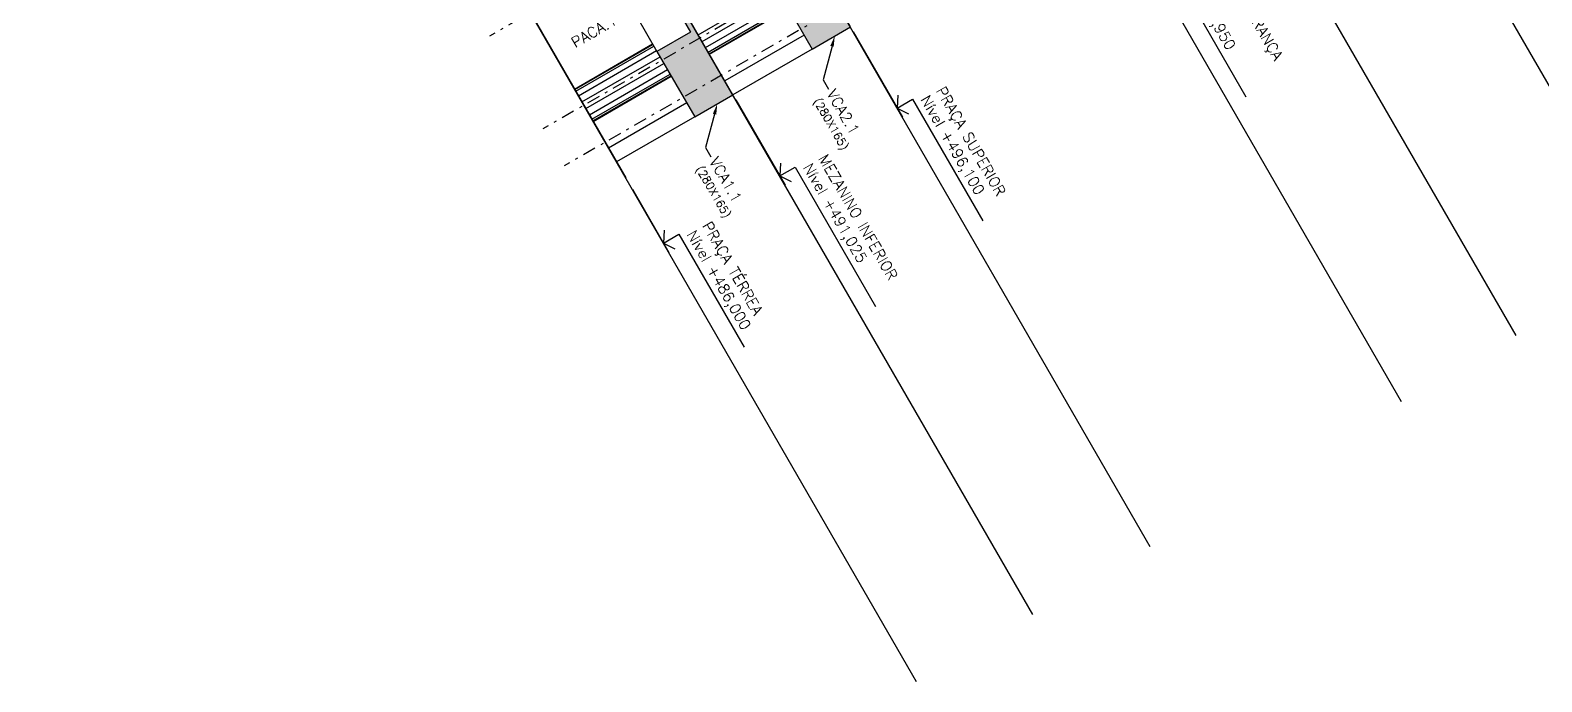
# Model space of a CAD drawing. Header units: metres. Extents: x 661733 to 661987, y 8168511 to 8168781.
# Drawn here: x 661733.5 to 661790, y 8168669.6 to 8168694 of the extents above; entities that cross this region are included whole.
import ezdxf
from ezdxf import colors
from ezdxf.entities.mleader import LeaderData, LeaderLine
from ezdxf.math import Vec2, Vec3

# ---------------------------------------------------------------- set-up
doc = ezdxf.new("R2010")
doc.units = ezdxf.units.M
doc.header["$MEASUREMENT"] = 0
doc.linetypes.add('SPX-CAMPANARIO$0$DASHDOT2', pattern=[0.5, 0.25, -0.125, 0, -0.125])
doc.layers.get('0').update_dxf_attribs({"linetype": 'CONTINUOUS'})
doc.layers.get('Defpoints').update_dxf_attribs({"linetype": 'CONTINUOUS'})
for name, color, linetype in [('SPX-CAMPANARIO$0$SP0Me1', 9, 'SPX-CAMPANARIO$0$DASHDOT2'), ('SPX-CAMPANARIO$0$SP1CRT1', 3, 'CONTINUOUS'), ('SPX-CAMPANARIO$0$SP1VST1', 2, 'CONTINUOUS'), ('SPX-CAMPANARIO$0$SP1VST4', 9, 'CONTINUOUS'), ('SPX-CAMPANARIO$0$SP3HT2', 254, 'CONTINUOUS'), ('SPX-CAMPANARIO$0$SP4TN1', 5, 'CONTINUOUS'), ('SPX-CAMPANARIO$0$SP4TXT2', 2, 'CONTINUOUS')]:
    doc.layers.add(name, color=color, linetype=linetype)
doc.styles.add('SPX-CAMPANARIO$0$SP_T-Geral', font='romans.shx')

# ---------------------------------------------------------------- blocks, each defined once
blk = doc.blocks.new('SPX-CAMPANARIO')
at = {"layer": 'SPX-CAMPANARIO$0$SP3HT2'}
h = blk.add_hatch(color=256, dxfattribs=at)
h.dxf.hatch_style = 1
h.paths.add_polyline_path([(661752.5129, 8168714.3307), (661752.3397, 8168714.2307), (661752.6147, 8168713.7543), (661751.359, 8168713.0293), (661752.7715, 8168710.5828), (661754.0272, 8168711.3078), (661756.7719, 8168706.5539), (661755.6461, 8168705.9039), (661755.8211, 8168705.6008), (661756.9469, 8168706.2508), (661759.6719, 8168701.531), (661758.5461, 8168700.881), (661758.7211, 8168700.5779), (661759.8469, 8168701.2279), (661762.5916, 8168696.474), (661761.3358, 8168695.749), (661762.7483, 8168693.3024), (661764.1773, 8168694.1274)])
h = blk.add_hatch(color=256, dxfattribs=at)
h.dxf.hatch_style = 1
h.paths.add_polyline_path([(661748.1179, 8168711.7932), (661747.9447, 8168711.6932), (661748.2197, 8168711.2168), (661746.9639, 8168710.4918), (661748.3764, 8168708.0453), (661749.6322, 8168708.7703), (661752.3768, 8168704.0164), (661751.251, 8168703.3664), (661751.426, 8168703.0633), (661752.5518, 8168703.7133), (661755.2768, 8168698.9935), (661754.151, 8168698.3435), (661754.326, 8168698.0404), (661755.4518, 8168698.6904), (661758.1965, 8168693.9365), (661756.9408, 8168693.2115), (661758.3533, 8168690.7649), (661759.7822, 8168691.5899)])
at = {"layer": 'Defpoints', "color": 4}
for p, q in [((661794.0654, 8168685.4597), (661760.8998, 8168742.9041)), ((661789.0858, 8168682.5847), (661755.9202, 8168740.0291)), ((661784.7989, 8168680.1097), (661751.6334, 8168737.5541)), ((661775.4026, 8168674.6847), (661742.237, 8168732.1291)), ((661771.0075, 8168672.1472), (661737.8419, 8168729.5916)), ((661766.6557, 8168669.6347), (661733.4901, 8168727.0791))]:
    blk.add_line(p, q, dxfattribs=at)
at = {"layer": 'SPX-CAMPANARIO$0$SP0Me1', "ltscale": 2}
for p, q in [((661869.9473, 8168762.6416), (661750.6697, 8168693.7767)), ((661871.9473, 8168759.1775), (661752.6697, 8168690.3126)), ((661872.7473, 8168757.7918), (661753.4697, 8168688.9269))]:
    blk.add_line(p, q, dxfattribs=at)
at = {"layer": 'SPX-CAMPANARIO$0$SP1CRT1'}
for points in [[(661752.5129, 8168714.3307), (661752.3397, 8168714.2307), (661752.6147, 8168713.7543), (661751.359, 8168713.0293), (661752.7715, 8168710.5828), (661754.0272, 8168711.3078), (661756.7719, 8168706.5539), (661755.6461, 8168705.9039), (661755.8211, 8168705.6008), (661756.9469, 8168706.2508), (661759.6719, 8168701.531), (661758.5461, 8168700.881), (661758.7211, 8168700.5779), (661759.8469, 8168701.2279), (661762.5916, 8168696.474), (661761.3358, 8168695.749), (661762.7483, 8168693.3024), (661764.1773, 8168694.1274)], [(661748.1179, 8168711.7932), (661747.9447, 8168711.6932), (661748.2197, 8168711.2168), (661746.9639, 8168710.4918), (661748.3764, 8168708.0453), (661749.6322, 8168708.7703), (661752.3768, 8168704.0164), (661751.251, 8168703.3664), (661751.426, 8168703.0633), (661752.5518, 8168703.7133), (661755.2768, 8168698.9935), (661754.151, 8168698.3435), (661754.326, 8168698.0404), (661755.4518, 8168698.6904), (661758.1965, 8168693.9365), (661756.9408, 8168693.2115), (661758.3533, 8168690.7649), (661759.7822, 8168691.5899)]]:
    blk.add_lwpolyline(points, close=True, dxfattribs=at)
blk.add_lwpolyline([(661742.6554, 8168708.6394), (661743.7661, 8168709.2807), (661755.7754, 8168688.4799)], dxfattribs=at)
at = {"layer": 'SPX-CAMPANARIO$0$SP1VST1'}
for p, q in [((661748.3764, 8168708.0453), (661756.9408, 8168693.2115)), ((661758.9072, 8168693.1055), (661761.8733, 8168694.818)), ((661762.4483, 8168693.822), (661759.4822, 8168692.1095)), ((661753.8554, 8168691.8054), (661756.7783, 8168693.4929)), ((661762.7483, 8168693.3024), (661759.7822, 8168691.5899)), ((661754.5554, 8168690.593), (661757.4783, 8168692.2805)), ((661758.0533, 8168691.2845), (661755.1304, 8168689.597)), ((661758.3533, 8168690.7649), (661755.4304, 8168689.0774))]:
    blk.add_line(p, q, dxfattribs=at)
at = {"layer": 'SPX-CAMPANARIO$0$SP1VST4'}
for p, q in [((661758.4844, 8168693.8377), (661761.4506, 8168695.5502)), ((661758.63, 8168693.5857), (661761.5961, 8168695.2982)), ((661758.7629, 8168693.3554), (661761.7291, 8168695.0679)), ((661758.8603, 8168693.1867), (661761.8264, 8168694.8992)), ((661758.8954, 8168693.1259), (661761.8615, 8168694.8384)), ((661753.8672, 8168691.785), (661756.7901, 8168693.4725)), ((661753.9023, 8168691.7242), (661756.8252, 8168693.4117)), ((661753.9997, 8168691.5555), (661756.9225, 8168693.243)), ((661754.1327, 8168691.3252), (661757.0555, 8168693.0127)), ((661754.2782, 8168691.0732), (661757.201, 8168692.7607)), ((661754.4111, 8168690.8429), (661757.334, 8168692.5304)), ((661754.5085, 8168690.6742), (661757.4314, 8168692.3617)), ((661754.5436, 8168690.6134), (661757.4665, 8168692.3009))]:
    blk.add_line(p, q, dxfattribs=at)
at = {"layer": 'SPX-CAMPANARIO$0$SP4TN1'}
for p, q in [((661764.2854, 8168693.9402), (661766.1291, 8168690.7467)), ((661759.8903, 8168691.4027), (661761.734, 8168688.2092)), ((661756.0205, 8168688.0554), (661757.3823, 8168685.6967))]:
    blk.add_line(p, q, dxfattribs=at)
for points in [[(661775.326, 8168696.5173), (661775.9019, 8168696.8498), (661778.9823, 8168691.5144)], [(661765.9605, 8168691.5708), (661765.9296, 8168691.0923), (661766.3595, 8168690.8797)], [(661765.9296, 8168691.0923), (661766.5055, 8168691.4248), (661769.1311, 8168686.8772)], [(661761.5654, 8168689.0333), (661761.5345, 8168688.5548), (661761.9644, 8168688.3422)], [(661761.5345, 8168688.5548), (661762.1105, 8168688.8873), (661765.1225, 8168683.6703)], [(661757.2136, 8168686.5208), (661757.1828, 8168686.0423), (661757.6126, 8168685.8297)], [(661757.1828, 8168686.0423), (661757.7587, 8168686.3748), (661760.1989, 8168682.1482)]]:
    blk.add_lwpolyline(points, dxfattribs=at)
at = {"layer": 'SPX-CAMPANARIO$0$SP4TXT2', "char_height": 0.4, "attachment_point": 7, "rotation": 300, "style": 'SPX-CAMPANARIO$0$SP_T-Geral'}
for s, insert, width in [('PARADA SEGURANÇA ELEVADORES\\PNível +506,950', (661776.0782, 8168696.7825), 6.289838), ('PRAÇA SUPERIOR\\PNível +496,100', (661766.6819, 8168691.3575), 6.289838), ('MEZANINO INFERIOR\\PNível +491,025', (661762.2868, 8168688.82), 6.289838), ('PRAÇA TÉRREA Nível +486,000', (661757.935, 8168686.3075), 5.100167)]:
    blk.add_mtext(s, dxfattribs=dict(at, insert=insert, width=width))
at = {"layer": 'SPX-CAMPANARIO$0$SP4TXT2', "insert": (661754.6876, 8168693.7935), "char_height": 0.399, "attachment_point": 8, "rotation": 30, "style": 'SPX-CAMPANARIO$0$SP_T-Geral'}
blk.add_mtext('{\\H1.00251x;PACA.1}', dxfattribs=at)
at = {"layer": 'SPX-CAMPANARIO$0$SP4TXT2'}
ml = blk.add_multileader_mtext('Standard', dxfattribs=at)
ml.set_content('VCA2.1\\P{\\H0.75x;(280X165)}', color=256, style='SPX-CAMPANARIO$0$SP_T-Geral')
ml.set_leader_properties(color=9)
ml.build(insert=Vec2(0, 0))
ml.multileader.update_dxf_attribs({"dogleg_length": 0.2, "arrow_head_size": 0.4})
ctx = ml.context
ctx.base_point, ctx.char_height, ctx.arrow_head_size, ctx.landing_gap_size, ctx.plane_origin, ctx.plane_x_axis, ctx.plane_y_axis = Vec3(661763.3585, 8168691.8039), 0.4, 0.4, 0.1, Vec3(661914.5359, 8168790.8304), Vec3(0.5, -0.8660254), Vec3(0.8660254, 0.5)
notes = []
notes.append((ctx, [(0, (1, 1, 0), (661763.1585, 8168692.1503), (0.5, -0.8660254), 0.4, [(0, [(661763.5943, 8168693.7908)], 0, [])])]))
ctx.mtext.insert, ctx.mtext.text_direction, ctx.mtext.rotation, ctx.mtext.flow_direction = Vec3(661763.625, 8168691.8423), Vec3(0.5, -0.8660254), 5.2359878, 5
ml = blk.add_multileader_mtext('Standard', dxfattribs=at)
ml.set_content('VCA1.1\\P{\\H0.75x;(280X165)}', color=256, style='SPX-CAMPANARIO$0$SP_T-Geral')
ml.set_leader_properties(color=9)
ml.build(insert=Vec2(0, 0))
ml.multileader.update_dxf_attribs({"dogleg_length": 0.2, "arrow_head_size": 0.4})
ctx = ml.context
ctx.base_point, ctx.char_height, ctx.arrow_head_size, ctx.landing_gap_size, ctx.plane_origin, ctx.plane_x_axis, ctx.plane_y_axis = Vec3(661758.9634, 8168689.2664), 0.4, 0.4, 0.1, Vec3(661910.1408, 8168788.2929), Vec3(0.5, -0.8660254), Vec3(0.8660254, 0.5)
notes.append((ctx, [(0, (1, 1, 0), (661758.7634, 8168689.6128), (0.5, -0.8660254), 0.4, [(0, [(661759.1992, 8168691.2533)], 0, [])])]))
ctx.mtext.insert, ctx.mtext.text_direction, ctx.mtext.rotation, ctx.mtext.flow_direction = Vec3(661759.2299, 8168689.3048), Vec3(0.5, -0.8660254), 5.2359878, 5
for ctx, leaders in notes:
    for number, flags, end, landing, length, lines in leaders:
        leader = LeaderData()
        leader.index, (leader.has_last_leader_line, leader.has_dogleg_vector, leader.attachment_direction) = number, flags
        leader.last_leader_point, leader.dogleg_vector, leader.dogleg_length = Vec3(end), Vec3(landing), length
        for number, points, colour, breaks in lines:
            line = LeaderLine()
            line.index, line.vertices, line.color, line.breaks = number, Vec3.list(points), colors.encode_raw_color(colour), breaks
            leader.lines.append(line)
        ctx.leaders.append(leader)

msp = doc.modelspace()

# ---------------------------------------------------------------- block references
msp.add_blockref('SPX-CAMPANARIO', (0, 0))

doc.saveas('drawing.dxf')
